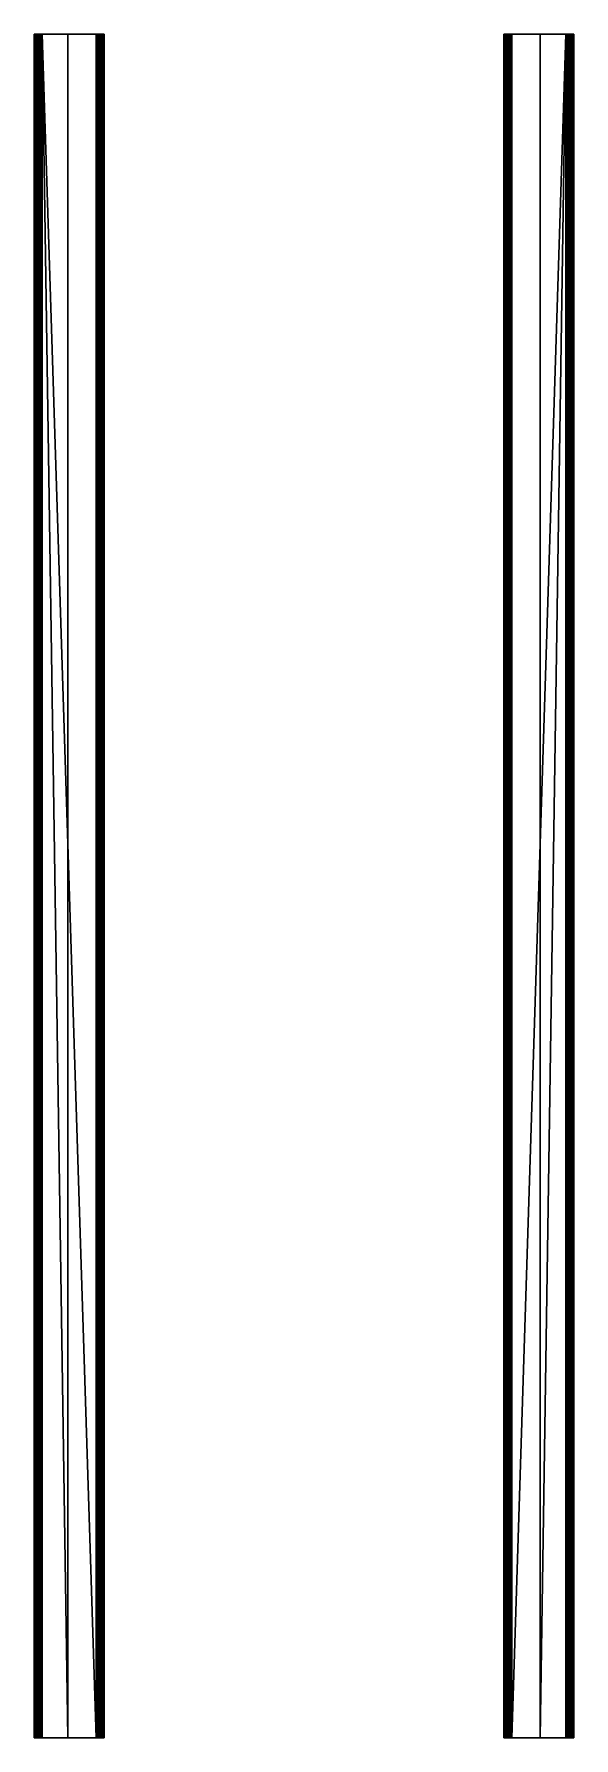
# Model space of a CAD drawing. Extents: x 0 to 139, y 0 to 438.
import ezdxf

# ---------------------------------------------------------------- set-up
doc = ezdxf.new("R2010")
doc.units = 0
doc.layers.add('ACESSORIOS', color=252, linetype='CONTINUOUS')

msp = doc.modelspace()

# ---------------------------------------------------------------- linework, layer by layer
at = {"layer": 'ACESSORIOS'}
for points in [[(0, 438, 14.44), (1.49, 438, 14.44), (0, 438, 2.08), (0, 438, 14.44)], [(0, 438, 2.08), (1.49, 438, 14.44), (1.49, 438, 2.08), (0, 438, 2.08)], [(0, 438, 14.44), (0, 438, 2.08), (0, 0, 2.08), (0, 438, 14.44)], [(0, 438, 14.44), (0, 0, 2.08), (0, 0, 14.44), (0, 438, 14.44)], [(0.07, 438, 14.97), (1.49, 438, 14.44), (0, 438, 14.44), (0.07, 438, 14.97)], [(0, 438, 2.08), (1.49, 438, 2.08), (1.51, 438, 1.93), (0, 438, 2.08)], [(0, 438, 2.08), (1.51, 438, 1.93), (0.07, 438, 1.55), (0, 438, 2.08)], [(0.07, 0, 14.97), (0.07, 438, 14.97), (0, 0, 14.44), (0.07, 0, 14.97)], [(0, 0, 14.44), (0.07, 438, 14.97), (0, 438, 14.44), (0, 0, 14.44)], [(0, 0, 2.08), (0, 438, 2.08), (0.07, 0, 1.55), (0, 0, 2.08)], [(0.07, 0, 1.55), (0, 438, 2.08), (0.07, 438, 1.55), (0.07, 0, 1.55)], [(0.28, 438, 15.48), (1.51, 438, 14.59), (0.07, 438, 14.97), (0.28, 438, 15.48)], [(0.07, 438, 14.97), (1.51, 438, 14.59), (1.49, 438, 14.44), (0.07, 438, 14.97)], [(0.07, 438, 1.55), (1.51, 438, 1.93), (1.57, 438, 1.78), (0.07, 438, 1.55)], [(0.07, 438, 1.55), (1.57, 438, 1.78), (0.28, 438, 1.04), (0.07, 438, 1.55)], [(0.28, 0, 15.48), (0.28, 438, 15.48), (0.07, 0, 14.97), (0.28, 0, 15.48)], [(0.07, 0, 14.97), (0.28, 438, 15.48), (0.07, 438, 14.97), (0.07, 0, 14.97)], [(0.07, 0, 1.55), (0.07, 438, 1.55), (0.28, 0, 1.04), (0.07, 0, 1.55)], [(0.28, 0, 1.04), (0.07, 438, 1.55), (0.28, 438, 1.04), (0.28, 0, 1.04)], [(0.61, 438, 15.91), (1.57, 438, 14.73), (0.28, 438, 15.48), (0.61, 438, 15.91)], [(0.28, 438, 15.48), (1.57, 438, 14.73), (1.51, 438, 14.59), (0.28, 438, 15.48)], [(0.28, 438, 1.04), (1.57, 438, 1.78), (1.66, 438, 1.66), (0.28, 438, 1.04)], [(0.28, 438, 1.04), (1.66, 438, 1.66), (0.61, 438, 0.61), (0.28, 438, 1.04)], [(0.61, 0, 15.91), (0.61, 438, 15.91), (0.28, 0, 15.48), (0.61, 0, 15.91)], [(0.28, 0, 15.48), (0.61, 438, 15.91), (0.28, 438, 15.48), (0.28, 0, 15.48)], [(0.28, 0, 1.04), (0.28, 438, 1.04), (0.61, 0, 0.61), (0.28, 0, 1.04)], [(0.61, 0, 0.61), (0.28, 438, 1.04), (0.61, 438, 0.61), (0.61, 0, 0.61)], [(1.04, 438, 16.24), (1.66, 438, 14.86), (0.61, 438, 15.91), (1.04, 438, 16.24)], [(0.61, 438, 15.91), (1.66, 438, 14.86), (1.57, 438, 14.73), (0.61, 438, 15.91)], [(0.61, 438, 0.61), (1.66, 438, 1.66), (1.78, 438, 1.57), (0.61, 438, 0.61)], [(0.61, 438, 0.61), (1.78, 438, 1.57), (1.04, 438, 0.28), (0.61, 438, 0.61)], [(1.04, 0, 16.24), (1.04, 438, 16.24), (0.61, 0, 15.91), (1.04, 0, 16.24)], [(0.61, 0, 15.91), (1.04, 438, 16.24), (0.61, 438, 15.91), (0.61, 0, 15.91)], [(0.61, 0, 0.61), (0.61, 438, 0.61), (1.04, 0, 0.28), (0.61, 0, 0.61)], [(1.04, 0, 0.28), (0.61, 438, 0.61), (1.04, 438, 0.28), (1.04, 0, 0.28)], [(1.55, 438, 16.45), (1.78, 438, 14.95), (1.04, 438, 16.24), (1.55, 438, 16.45)], [(1.04, 438, 16.24), (1.78, 438, 14.95), (1.66, 438, 14.86), (1.04, 438, 16.24)], [(1.04, 438, 0.28), (1.78, 438, 1.57), (1.93, 438, 1.51), (1.04, 438, 0.28)], [(1.04, 438, 0.28), (1.93, 438, 1.51), (1.55, 438, 0.07), (1.04, 438, 0.28)], [(1.55, 0, 16.45), (1.55, 438, 16.45), (1.04, 0, 16.24), (1.55, 0, 16.45)], [(1.04, 0, 16.24), (1.55, 438, 16.45), (1.04, 438, 16.24), (1.04, 0, 16.24)], [(1.04, 0, 0.28), (1.04, 438, 0.28), (1.55, 0, 0.07), (1.04, 0, 0.28)], [(1.55, 0, 0.07), (1.04, 438, 0.28), (1.55, 438, 0.07), (1.55, 0, 0.07)], [(1.49, 438, 2.08), (1.49, 438, 14.44), (1.49, 0, 2.08), (1.49, 438, 2.08)], [(1.49, 0, 2.08), (1.49, 438, 14.44), (1.49, 0, 14.44), (1.49, 0, 2.08)], [(1.51, 438, 14.59), (1.51, 0, 14.59), (1.49, 438, 14.44), (1.51, 438, 14.59)], [(1.49, 438, 14.44), (1.51, 0, 14.59), (1.49, 0, 14.44), (1.49, 438, 14.44)], [(1.51, 0, 1.93), (1.51, 438, 1.93), (1.49, 438, 2.08), (1.51, 0, 1.93)], [(1.51, 0, 1.93), (1.49, 438, 2.08), (1.49, 0, 2.08), (1.51, 0, 1.93)], [(1.57, 438, 14.73), (1.57, 0, 14.73), (1.51, 438, 14.59), (1.57, 438, 14.73)], [(1.51, 438, 14.59), (1.57, 0, 14.73), (1.51, 0, 14.59), (1.51, 438, 14.59)], [(1.57, 0, 1.78), (1.57, 438, 1.78), (1.51, 438, 1.93), (1.57, 0, 1.78)], [(1.57, 0, 1.78), (1.51, 438, 1.93), (1.51, 0, 1.93), (1.57, 0, 1.78)], [(2.08, 438, 16.52), (1.93, 438, 15.01), (1.55, 438, 16.45), (2.08, 438, 16.52)], [(1.55, 438, 16.45), (1.93, 438, 15.01), (1.78, 438, 14.95), (1.55, 438, 16.45)], [(1.55, 438, 0.07), (1.93, 438, 1.51), (2.08, 438, 1.49), (1.55, 438, 0.07)], [(1.55, 438, 0.07), (2.08, 438, 1.49), (2.08, 438), (1.55, 438, 0.07)], [(2.08, 0, 16.52), (2.08, 438, 16.52), (1.55, 0, 16.45), (2.08, 0, 16.52)], [(1.55, 0, 16.45), (2.08, 438, 16.52), (1.55, 438, 16.45), (1.55, 0, 16.45)], [(1.55, 0, 0.07), (1.55, 438, 0.07), (2.08, 0), (1.55, 0, 0.07)], [(2.08, 0), (1.55, 438, 0.07), (2.08, 438), (2.08, 0)], [(1.66, 438, 14.86), (1.66, 0, 14.86), (1.57, 438, 14.73), (1.66, 438, 14.86)], [(1.57, 438, 14.73), (1.66, 0, 14.86), (1.57, 0, 14.73), (1.57, 438, 14.73)], [(1.66, 0, 1.66), (1.66, 438, 1.66), (1.57, 438, 1.78), (1.66, 0, 1.66)], [(1.66, 0, 1.66), (1.57, 438, 1.78), (1.57, 0, 1.78), (1.66, 0, 1.66)], [(1.78, 438, 14.95), (1.78, 0, 14.95), (1.66, 438, 14.86), (1.78, 438, 14.95)], [(1.66, 438, 14.86), (1.78, 0, 14.95), (1.66, 0, 14.86), (1.66, 438, 14.86)], [(1.78, 0, 1.57), (1.78, 438, 1.57), (1.66, 438, 1.66), (1.78, 0, 1.57)], [(1.78, 0, 1.57), (1.66, 438, 1.66), (1.66, 0, 1.66), (1.78, 0, 1.57)], [(1.93, 438, 15.01), (1.93, 0, 15.01), (1.78, 438, 14.95), (1.93, 438, 15.01)], [(1.78, 438, 14.95), (1.93, 0, 15.01), (1.78, 0, 14.95), (1.78, 438, 14.95)], [(1.93, 0, 1.51), (1.93, 438, 1.51), (1.78, 438, 1.57), (1.93, 0, 1.51)], [(1.93, 0, 1.51), (1.78, 438, 1.57), (1.78, 0, 1.57), (1.93, 0, 1.51)], [(2.08, 438, 16.52), (2.08, 438, 15.04), (1.93, 438, 15.01), (2.08, 438, 16.52)], [(2.08, 438, 15.04), (2.08, 0, 15.04), (1.93, 438, 15.01), (2.08, 438, 15.04)], [(1.93, 438, 15.01), (2.08, 0, 15.04), (1.93, 0, 15.01), (1.93, 438, 15.01)], [(2.08, 0, 1.49), (2.08, 438, 1.49), (1.93, 438, 1.51), (2.08, 0, 1.49)], [(2.08, 0, 1.49), (1.93, 438, 1.51), (1.93, 0, 1.51), (2.08, 0, 1.49)], [(15.96, 438, 15.04), (2.08, 438, 15.04), (15.96, 438, 16.52), (15.96, 438, 15.04)], [(15.96, 438, 16.52), (2.08, 438, 15.04), (2.08, 438, 16.52), (15.96, 438, 16.52)], [(8.7, 438, 1.49), (8.7, 438), (2.08, 438, 1.49), (8.7, 438, 1.49)], [(2.08, 438, 1.49), (8.7, 438), (2.08, 438), (2.08, 438, 1.49)], [(8.7, 0, 1.49), (8.7, 438, 1.49), (2.08, 438, 1.49), (8.7, 0, 1.49)], [(8.7, 0, 1.49), (2.08, 438, 1.49), (2.08, 0, 1.49), (8.7, 0, 1.49)], [(8.7, 438), (8.7, 0), (2.08, 438), (8.7, 438)], [(2.08, 438), (8.7, 0), (2.08, 0), (2.08, 438)], [(2.08, 0, 16.52), (15.96, 0, 16.52), (2.08, 438, 16.52), (2.08, 0, 16.52)], [(2.08, 438, 16.52), (15.96, 0, 16.52), (15.96, 438, 16.52), (2.08, 438, 16.52)], [(15.96, 0, 15.04), (2.08, 0, 15.04), (2.08, 438, 15.04), (15.96, 0, 15.04)], [(15.96, 0, 15.04), (2.08, 438, 15.04), (15.96, 438, 15.04), (15.96, 0, 15.04)], [(8.7, 0, 1.49), (8.7, 0), (8.7, 438, 1.49), (8.7, 0, 1.49)], [(8.7, 438, 1.49), (8.7, 0), (8.7, 438), (8.7, 438, 1.49)], [(16.5, 438, 16.45), (16.12, 438, 15.01), (15.96, 438, 15.04), (16.5, 438, 16.45)], [(16.5, 438, 16.45), (15.96, 438, 15.04), (15.96, 438, 16.52), (16.5, 438, 16.45)], [(15.96, 0, 15.04), (15.96, 438, 15.04), (16.12, 438, 15.01), (15.96, 0, 15.04)], [(15.96, 0, 15.04), (16.12, 438, 15.01), (16.12, 0, 15.01), (15.96, 0, 15.04)], [(15.96, 438, 16.52), (15.96, 0, 16.52), (16.5, 0, 16.45), (15.96, 438, 16.52)], [(15.96, 438, 16.52), (16.5, 0, 16.45), (16.5, 438, 16.45), (15.96, 438, 16.52)], [(17.01, 438, 16.24), (16.27, 438, 14.95), (16.12, 438, 15.01), (17.01, 438, 16.24)], [(17.01, 438, 16.24), (16.12, 438, 15.01), (16.5, 438, 16.45), (17.01, 438, 16.24)], [(16.12, 0, 15.01), (16.12, 438, 15.01), (16.27, 438, 14.95), (16.12, 0, 15.01)], [(16.12, 0, 15.01), (16.27, 438, 14.95), (16.27, 0, 14.95), (16.12, 0, 15.01)], [(17.44, 438, 15.91), (16.39, 438, 14.86), (16.27, 438, 14.95), (17.44, 438, 15.91)], [(17.44, 438, 15.91), (16.27, 438, 14.95), (17.01, 438, 16.24), (17.44, 438, 15.91)], [(16.27, 0, 14.95), (16.27, 438, 14.95), (16.39, 438, 14.86), (16.27, 0, 14.95)], [(16.27, 0, 14.95), (16.39, 438, 14.86), (16.39, 0, 14.86), (16.27, 0, 14.95)], [(17.77, 438, 15.48), (16.48, 438, 14.73), (16.39, 438, 14.86), (17.77, 438, 15.48)], [(17.77, 438, 15.48), (16.39, 438, 14.86), (17.44, 438, 15.91), (17.77, 438, 15.48)], [(16.39, 0, 14.86), (16.39, 438, 14.86), (16.48, 438, 14.73), (16.39, 0, 14.86)], [(16.39, 0, 14.86), (16.48, 438, 14.73), (16.48, 0, 14.73), (16.39, 0, 14.86)], [(17.98, 438, 14.97), (16.54, 438, 14.59), (16.48, 438, 14.73), (17.98, 438, 14.97)], [(17.98, 438, 14.97), (16.48, 438, 14.73), (17.77, 438, 15.48), (17.98, 438, 14.97)], [(16.48, 0, 14.73), (16.48, 438, 14.73), (16.54, 438, 14.59), (16.48, 0, 14.73)], [(16.48, 0, 14.73), (16.54, 438, 14.59), (16.54, 0, 14.59), (16.48, 0, 14.73)], [(16.5, 438, 16.45), (16.5, 0, 16.45), (17.01, 0, 16.24), (16.5, 438, 16.45)], [(16.5, 438, 16.45), (17.01, 0, 16.24), (17.01, 438, 16.24), (16.5, 438, 16.45)], [(18.05, 438, 14.44), (16.57, 438, 14.44), (16.54, 438, 14.59), (18.05, 438, 14.44)], [(18.05, 438, 14.44), (16.54, 438, 14.59), (17.98, 438, 14.97), (18.05, 438, 14.44)], [(16.54, 0, 14.59), (16.54, 438, 14.59), (16.57, 438, 14.44), (16.54, 0, 14.59)], [(16.54, 0, 14.59), (16.57, 438, 14.44), (16.57, 0, 14.44), (16.54, 0, 14.59)], [(18.05, 438, 0.22), (16.57, 438, 0.22), (18.05, 438, 14.44), (18.05, 438, 0.22)], [(18.05, 438, 14.44), (16.57, 438, 0.22), (16.57, 438, 14.44), (18.05, 438, 14.44)], [(16.57, 0, 0.22), (16.57, 438, 0.22), (18.05, 0, 0.22), (16.57, 0, 0.22)], [(18.05, 0, 0.22), (16.57, 438, 0.22), (18.05, 438, 0.22), (18.05, 0, 0.22)], [(16.57, 438, 14.44), (16.57, 438, 0.22), (16.57, 0, 0.22), (16.57, 438, 14.44)], [(16.57, 438, 14.44), (16.57, 0, 0.22), (16.57, 0, 14.44), (16.57, 438, 14.44)], [(17.01, 438, 16.24), (17.01, 0, 16.24), (17.44, 0, 15.91), (17.01, 438, 16.24)], [(17.01, 438, 16.24), (17.44, 0, 15.91), (17.44, 438, 15.91), (17.01, 438, 16.24)], [(17.44, 438, 15.91), (17.44, 0, 15.91), (17.77, 0, 15.48), (17.44, 438, 15.91)], [(17.44, 438, 15.91), (17.77, 0, 15.48), (17.77, 438, 15.48), (17.44, 438, 15.91)], [(17.77, 438, 15.48), (17.77, 0, 15.48), (17.98, 0, 14.97), (17.77, 438, 15.48)], [(17.77, 438, 15.48), (17.98, 0, 14.97), (17.98, 438, 14.97), (17.77, 438, 15.48)], [(17.98, 438, 14.97), (17.98, 0, 14.97), (18.05, 0, 14.44), (17.98, 438, 14.97)], [(17.98, 438, 14.97), (18.05, 0, 14.44), (18.05, 438, 14.44), (17.98, 438, 14.97)], [(18.05, 438, 0.22), (18.05, 438, 14.44), (18.05, 0, 0.22), (18.05, 438, 0.22)], [(18.05, 0, 0.22), (18.05, 438, 14.44), (18.05, 0, 14.44), (18.05, 0, 0.22)], [(122.32, 438, 0.22), (120.83, 438, 0.22), (120.83, 438, 14.44), (122.32, 438, 0.22)], [(122.32, 438, 0.22), (120.83, 438, 14.44), (122.32, 438, 14.44), (122.32, 438, 0.22)], [(122.32, 438, 0.22), (122.32, 0, 0.22), (120.83, 0, 0.22), (122.32, 438, 0.22)], [(122.32, 438, 0.22), (120.83, 0, 0.22), (120.83, 438, 0.22), (122.32, 438, 0.22)], [(120.83, 438, 14.44), (120.83, 438, 0.22), (120.83, 0, 0.22), (120.83, 438, 14.44)], [(120.83, 438, 14.44), (120.83, 0, 0.22), (120.83, 0, 14.44), (120.83, 438, 14.44)], [(122.32, 438, 14.44), (120.83, 438, 14.44), (122.34, 438, 14.59), (122.32, 438, 14.44)], [(122.34, 438, 14.59), (120.83, 438, 14.44), (120.9, 438, 14.97), (122.34, 438, 14.59)], [(120.9, 0, 14.97), (120.9, 438, 14.97), (120.83, 0, 14.44), (120.9, 0, 14.97)], [(120.83, 0, 14.44), (120.9, 438, 14.97), (120.83, 438, 14.44), (120.83, 0, 14.44)], [(122.34, 438, 14.59), (120.9, 438, 14.97), (122.4, 438, 14.73), (122.34, 438, 14.59)], [(122.4, 438, 14.73), (120.9, 438, 14.97), (121.11, 438, 15.48), (122.4, 438, 14.73)], [(121.11, 0, 15.48), (121.11, 438, 15.48), (120.9, 0, 14.97), (121.11, 0, 15.48)], [(120.9, 0, 14.97), (121.11, 438, 15.48), (120.9, 438, 14.97), (120.9, 0, 14.97)], [(122.4, 438, 14.73), (121.11, 438, 15.48), (122.49, 438, 14.86), (122.4, 438, 14.73)], [(122.49, 438, 14.86), (121.11, 438, 15.48), (121.44, 438, 15.91), (122.49, 438, 14.86)], [(121.44, 0, 15.91), (121.44, 438, 15.91), (121.11, 0, 15.48), (121.44, 0, 15.91)], [(121.11, 0, 15.48), (121.44, 438, 15.91), (121.11, 438, 15.48), (121.11, 0, 15.48)], [(122.49, 438, 14.86), (121.44, 438, 15.91), (122.62, 438, 14.95), (122.49, 438, 14.86)], [(122.62, 438, 14.95), (121.44, 438, 15.91), (121.87, 438, 16.24), (122.62, 438, 14.95)], [(121.87, 0, 16.24), (121.87, 438, 16.24), (121.44, 0, 15.91), (121.87, 0, 16.24)], [(121.44, 0, 15.91), (121.87, 438, 16.24), (121.44, 438, 15.91), (121.44, 0, 15.91)], [(122.62, 438, 14.95), (121.87, 438, 16.24), (122.76, 438, 15.01), (122.62, 438, 14.95)], [(122.76, 438, 15.01), (121.87, 438, 16.24), (122.38, 438, 16.45), (122.76, 438, 15.01)], [(122.38, 0, 16.45), (122.38, 438, 16.45), (121.87, 0, 16.24), (122.38, 0, 16.45)], [(121.87, 0, 16.24), (122.38, 438, 16.45), (121.87, 438, 16.24), (121.87, 0, 16.24)], [(122.32, 438, 0.22), (122.32, 438, 14.44), (122.32, 0, 0.22), (122.32, 438, 0.22)], [(122.32, 0, 0.22), (122.32, 438, 14.44), (122.32, 0, 14.44), (122.32, 0, 0.22)], [(122.34, 438, 14.59), (122.34, 0, 14.59), (122.32, 438, 14.44), (122.34, 438, 14.59)], [(122.32, 438, 14.44), (122.34, 0, 14.59), (122.32, 0, 14.44), (122.32, 438, 14.44)], [(122.4, 438, 14.73), (122.4, 0, 14.73), (122.34, 438, 14.59), (122.4, 438, 14.73)], [(122.34, 438, 14.59), (122.4, 0, 14.73), (122.34, 0, 14.59), (122.34, 438, 14.59)], [(122.76, 438, 15.01), (122.38, 438, 16.45), (122.92, 438, 15.04), (122.76, 438, 15.01)], [(122.92, 438, 15.04), (122.38, 438, 16.45), (122.92, 438, 16.52), (122.92, 438, 15.04)], [(122.92, 0, 16.52), (122.92, 438, 16.52), (122.38, 0, 16.45), (122.92, 0, 16.52)], [(122.38, 0, 16.45), (122.92, 438, 16.52), (122.38, 438, 16.45), (122.38, 0, 16.45)], [(122.49, 438, 14.86), (122.49, 0, 14.86), (122.4, 438, 14.73), (122.49, 438, 14.86)], [(122.4, 438, 14.73), (122.49, 0, 14.86), (122.4, 0, 14.73), (122.4, 438, 14.73)], [(122.62, 438, 14.95), (122.62, 0, 14.95), (122.49, 438, 14.86), (122.62, 438, 14.95)], [(122.49, 438, 14.86), (122.62, 0, 14.95), (122.49, 0, 14.86), (122.49, 438, 14.86)], [(122.76, 438, 15.01), (122.76, 0, 15.01), (122.62, 438, 14.95), (122.76, 438, 15.01)], [(122.62, 438, 14.95), (122.76, 0, 15.01), (122.62, 0, 14.95), (122.62, 438, 14.95)], [(122.92, 438, 15.04), (122.92, 0, 15.04), (122.76, 438, 15.01), (122.92, 438, 15.04)], [(122.76, 438, 15.01), (122.92, 0, 15.04), (122.76, 0, 15.01), (122.76, 438, 15.01)], [(136.8, 438, 15.04), (122.92, 438, 15.04), (122.92, 438, 16.52), (136.8, 438, 15.04)], [(136.8, 438, 15.04), (122.92, 438, 16.52), (136.8, 438, 16.52), (136.8, 438, 15.04)], [(122.92, 0, 16.52), (136.8, 0, 16.52), (136.8, 438, 16.52), (122.92, 0, 16.52)], [(122.92, 0, 16.52), (136.8, 438, 16.52), (122.92, 438, 16.52), (122.92, 0, 16.52)], [(136.8, 0, 15.04), (122.92, 0, 15.04), (136.8, 438, 15.04), (136.8, 0, 15.04)], [(136.8, 438, 15.04), (122.92, 0, 15.04), (122.92, 438, 15.04), (136.8, 438, 15.04)], [(130.18, 438), (130.18, 438, 1.49), (136.8, 438, 1.49), (130.18, 438)], [(130.18, 438), (136.8, 438, 1.49), (136.8, 438), (130.18, 438)], [(130.18, 438, 1.49), (130.18, 0, 1.49), (136.8, 438, 1.49), (130.18, 438, 1.49)], [(136.8, 438, 1.49), (130.18, 0, 1.49), (136.8, 0, 1.49), (136.8, 438, 1.49)], [(130.18, 0), (130.18, 438), (136.8, 438), (130.18, 0)], [(130.18, 0), (136.8, 438), (136.8, 0), (130.18, 0)], [(130.18, 0), (130.18, 0, 1.49), (130.18, 438, 1.49), (130.18, 0)], [(130.18, 0), (130.18, 438, 1.49), (130.18, 438), (130.18, 0)], [(136.8, 438, 15.04), (136.8, 438, 16.52), (136.95, 438, 15.01), (136.8, 438, 15.04)], [(136.95, 438, 15.01), (136.8, 438, 16.52), (137.34, 438, 16.45), (136.95, 438, 15.01)], [(136.95, 438, 1.51), (137.34, 438, 0.07), (136.8, 438, 1.49), (136.95, 438, 1.51)], [(136.8, 438, 1.49), (137.34, 438, 0.07), (136.8, 438), (136.8, 438, 1.49)], [(136.8, 0, 15.04), (136.8, 438, 15.04), (136.95, 438, 15.01), (136.8, 0, 15.04)], [(136.8, 0, 15.04), (136.95, 438, 15.01), (136.95, 0, 15.01), (136.8, 0, 15.04)], [(136.8, 438, 16.52), (136.8, 0, 16.52), (137.34, 0, 16.45), (136.8, 438, 16.52)], [(136.8, 438, 16.52), (137.34, 0, 16.45), (137.34, 438, 16.45), (136.8, 438, 16.52)], [(137.34, 438, 0.07), (137.34, 0, 0.07), (136.8, 0), (137.34, 438, 0.07)], [(137.34, 438, 0.07), (136.8, 0), (136.8, 438), (137.34, 438, 0.07)], [(136.8, 438, 1.49), (136.8, 0, 1.49), (136.95, 438, 1.51), (136.8, 438, 1.49)], [(136.95, 438, 1.51), (136.8, 0, 1.49), (136.95, 0, 1.51), (136.95, 438, 1.51)], [(136.95, 438, 15.01), (137.34, 438, 16.45), (137.1, 438, 14.95), (136.95, 438, 15.01)], [(137.1, 438, 1.57), (137.84, 438, 0.28), (136.95, 438, 1.51), (137.1, 438, 1.57)], [(136.95, 438, 1.51), (137.84, 438, 0.28), (137.34, 438, 0.07), (136.95, 438, 1.51)], [(136.95, 0, 15.01), (136.95, 438, 15.01), (137.1, 438, 14.95), (136.95, 0, 15.01)], [(136.95, 0, 15.01), (137.1, 438, 14.95), (137.1, 0, 14.95), (136.95, 0, 15.01)], [(136.95, 438, 1.51), (136.95, 0, 1.51), (137.1, 438, 1.57), (136.95, 438, 1.51)], [(137.1, 438, 1.57), (136.95, 0, 1.51), (137.1, 0, 1.57), (137.1, 438, 1.57)], [(137.1, 438, 14.95), (137.34, 438, 16.45), (137.84, 438, 16.24), (137.1, 438, 14.95)], [(137.1, 438, 14.95), (137.84, 438, 16.24), (137.22, 438, 14.86), (137.1, 438, 14.95)], [(137.22, 438, 1.66), (138.27, 438, 0.61), (137.1, 438, 1.57), (137.22, 438, 1.66)], [(137.1, 438, 1.57), (138.27, 438, 0.61), (137.84, 438, 0.28), (137.1, 438, 1.57)], [(137.1, 0, 14.95), (137.1, 438, 14.95), (137.22, 438, 14.86), (137.1, 0, 14.95)], [(137.1, 0, 14.95), (137.22, 438, 14.86), (137.22, 0, 14.86), (137.1, 0, 14.95)], [(137.1, 438, 1.57), (137.1, 0, 1.57), (137.22, 438, 1.66), (137.1, 438, 1.57)], [(137.22, 438, 1.66), (137.1, 0, 1.57), (137.22, 0, 1.66), (137.22, 438, 1.66)], [(137.22, 438, 14.86), (137.84, 438, 16.24), (138.27, 438, 15.91), (137.22, 438, 14.86)], [(137.22, 438, 14.86), (138.27, 438, 15.91), (137.32, 438, 14.73), (137.22, 438, 14.86)], [(137.32, 438, 1.78), (138.6, 438, 1.04), (137.22, 438, 1.66), (137.32, 438, 1.78)], [(137.22, 438, 1.66), (138.6, 438, 1.04), (138.27, 438, 0.61), (137.22, 438, 1.66)], [(137.22, 0, 14.86), (137.22, 438, 14.86), (137.32, 438, 14.73), (137.22, 0, 14.86)], [(137.22, 0, 14.86), (137.32, 438, 14.73), (137.32, 0, 14.73), (137.22, 0, 14.86)], [(137.22, 438, 1.66), (137.22, 0, 1.66), (137.32, 438, 1.78), (137.22, 438, 1.66)], [(137.32, 438, 1.78), (137.22, 0, 1.66), (137.32, 0, 1.78), (137.32, 438, 1.78)], [(137.32, 438, 14.73), (138.27, 438, 15.91), (138.6, 438, 15.48), (137.32, 438, 14.73)], [(137.32, 438, 14.73), (138.6, 438, 15.48), (137.38, 438, 14.59), (137.32, 438, 14.73)], [(137.38, 438, 1.93), (138.81, 438, 1.55), (137.32, 438, 1.78), (137.38, 438, 1.93)], [(137.32, 438, 1.78), (138.81, 438, 1.55), (138.6, 438, 1.04), (137.32, 438, 1.78)], [(137.32, 0, 14.73), (137.32, 438, 14.73), (137.38, 438, 14.59), (137.32, 0, 14.73)], [(137.32, 0, 14.73), (137.38, 438, 14.59), (137.38, 0, 14.59), (137.32, 0, 14.73)], [(137.32, 438, 1.78), (137.32, 0, 1.78), (137.38, 438, 1.93), (137.32, 438, 1.78)], [(137.38, 438, 1.93), (137.32, 0, 1.78), (137.38, 0, 1.93), (137.38, 438, 1.93)], [(137.34, 438, 16.45), (137.34, 0, 16.45), (137.84, 0, 16.24), (137.34, 438, 16.45)], [(137.34, 438, 16.45), (137.84, 0, 16.24), (137.84, 438, 16.24), (137.34, 438, 16.45)], [(137.84, 438, 0.28), (137.84, 0, 0.28), (137.34, 0, 0.07), (137.84, 438, 0.28)], [(137.84, 438, 0.28), (137.34, 0, 0.07), (137.34, 438, 0.07), (137.84, 438, 0.28)], [(137.38, 438, 14.59), (138.6, 438, 15.48), (138.81, 438, 14.97), (137.38, 438, 14.59)], [(137.38, 438, 14.59), (138.81, 438, 14.97), (137.4, 438, 14.44), (137.38, 438, 14.59)], [(137.4, 438, 2.08), (138.88, 438, 2.08), (137.38, 438, 1.93), (137.4, 438, 2.08)], [(137.38, 438, 1.93), (138.88, 438, 2.08), (138.81, 438, 1.55), (137.38, 438, 1.93)], [(137.38, 0, 14.59), (137.38, 438, 14.59), (137.4, 438, 14.44), (137.38, 0, 14.59)], [(137.38, 0, 14.59), (137.4, 438, 14.44), (137.4, 0, 14.44), (137.38, 0, 14.59)], [(137.38, 438, 1.93), (137.38, 0, 1.93), (137.4, 438, 2.08), (137.38, 438, 1.93)], [(137.4, 438, 2.08), (137.38, 0, 1.93), (137.4, 0, 2.08), (137.4, 438, 2.08)], [(137.4, 438, 14.44), (138.88, 438, 14.44), (138.88, 438, 2.08), (137.4, 438, 14.44)], [(137.4, 438, 14.44), (138.88, 438, 2.08), (137.4, 438, 2.08), (137.4, 438, 14.44)], [(137.4, 438, 14.44), (137.4, 438, 2.08), (137.4, 0, 2.08), (137.4, 438, 14.44)], [(137.4, 438, 14.44), (137.4, 0, 2.08), (137.4, 0, 14.44), (137.4, 438, 14.44)], [(137.4, 438, 14.44), (138.81, 438, 14.97), (138.88, 438, 14.44), (137.4, 438, 14.44)], [(137.84, 438, 16.24), (137.84, 0, 16.24), (138.27, 0, 15.91), (137.84, 438, 16.24)], [(137.84, 438, 16.24), (138.27, 0, 15.91), (138.27, 438, 15.91), (137.84, 438, 16.24)], [(138.27, 438, 0.61), (138.27, 0, 0.61), (137.84, 0, 0.28), (138.27, 438, 0.61)], [(138.27, 438, 0.61), (137.84, 0, 0.28), (137.84, 438, 0.28), (138.27, 438, 0.61)], [(138.27, 438, 15.91), (138.27, 0, 15.91), (138.6, 0, 15.48), (138.27, 438, 15.91)], [(138.27, 438, 15.91), (138.6, 0, 15.48), (138.6, 438, 15.48), (138.27, 438, 15.91)], [(138.6, 438, 1.04), (138.6, 0, 1.04), (138.27, 0, 0.61), (138.6, 438, 1.04)], [(138.6, 438, 1.04), (138.27, 0, 0.61), (138.27, 438, 0.61), (138.6, 438, 1.04)], [(138.6, 438, 15.48), (138.6, 0, 15.48), (138.81, 0, 14.97), (138.6, 438, 15.48)], [(138.6, 438, 15.48), (138.81, 0, 14.97), (138.81, 438, 14.97), (138.6, 438, 15.48)], [(138.81, 438, 1.55), (138.81, 0, 1.55), (138.6, 0, 1.04), (138.81, 438, 1.55)], [(138.81, 438, 1.55), (138.6, 0, 1.04), (138.6, 438, 1.04), (138.81, 438, 1.55)], [(138.81, 438, 14.97), (138.81, 0, 14.97), (138.88, 0, 14.44), (138.81, 438, 14.97)], [(138.81, 438, 14.97), (138.88, 0, 14.44), (138.88, 438, 14.44), (138.81, 438, 14.97)], [(138.88, 438, 2.08), (138.88, 0, 2.08), (138.81, 0, 1.55), (138.88, 438, 2.08)], [(138.88, 438, 2.08), (138.81, 0, 1.55), (138.81, 438, 1.55), (138.88, 438, 2.08)], [(138.88, 438, 2.08), (138.88, 438, 14.44), (138.88, 0, 2.08), (138.88, 438, 2.08)], [(138.88, 0, 2.08), (138.88, 438, 14.44), (138.88, 0, 14.44), (138.88, 0, 2.08)], [(1.49, 0, 14.44), (0, 0, 14.44), (0, 0, 2.08), (1.49, 0, 14.44)], [(1.49, 0, 14.44), (0, 0, 2.08), (1.49, 0, 2.08), (1.49, 0, 14.44)], [(1.49, 0, 14.44), (0.07, 0, 14.97), (0, 0, 14.44), (1.49, 0, 14.44)], [(1.49, 0, 2.08), (0, 0, 2.08), (1.51, 0, 1.93), (1.49, 0, 2.08)], [(1.51, 0, 1.93), (0, 0, 2.08), (0.07, 0, 1.55), (1.51, 0, 1.93)], [(1.51, 0, 14.59), (0.28, 0, 15.48), (0.07, 0, 14.97), (1.51, 0, 14.59)], [(1.51, 0, 14.59), (0.07, 0, 14.97), (1.49, 0, 14.44), (1.51, 0, 14.59)], [(1.51, 0, 1.93), (0.07, 0, 1.55), (1.57, 0, 1.78), (1.51, 0, 1.93)], [(1.57, 0, 1.78), (0.07, 0, 1.55), (0.28, 0, 1.04), (1.57, 0, 1.78)], [(1.57, 0, 14.73), (0.61, 0, 15.91), (0.28, 0, 15.48), (1.57, 0, 14.73)], [(1.57, 0, 14.73), (0.28, 0, 15.48), (1.51, 0, 14.59), (1.57, 0, 14.73)], [(1.57, 0, 1.78), (0.28, 0, 1.04), (1.66, 0, 1.66), (1.57, 0, 1.78)], [(1.66, 0, 1.66), (0.28, 0, 1.04), (0.61, 0, 0.61), (1.66, 0, 1.66)], [(1.66, 0, 14.86), (1.04, 0, 16.24), (0.61, 0, 15.91), (1.66, 0, 14.86)], [(1.66, 0, 14.86), (0.61, 0, 15.91), (1.57, 0, 14.73), (1.66, 0, 14.86)], [(1.66, 0, 1.66), (0.61, 0, 0.61), (1.78, 0, 1.57), (1.66, 0, 1.66)], [(1.78, 0, 1.57), (0.61, 0, 0.61), (1.04, 0, 0.28), (1.78, 0, 1.57)], [(1.78, 0, 14.95), (1.55, 0, 16.45), (1.04, 0, 16.24), (1.78, 0, 14.95)], [(1.78, 0, 14.95), (1.04, 0, 16.24), (1.66, 0, 14.86), (1.78, 0, 14.95)], [(1.78, 0, 1.57), (1.04, 0, 0.28), (1.93, 0, 1.51), (1.78, 0, 1.57)], [(1.93, 0, 1.51), (1.04, 0, 0.28), (1.55, 0, 0.07), (1.93, 0, 1.51)], [(1.93, 0, 15.01), (2.08, 0, 16.52), (1.55, 0, 16.45), (1.93, 0, 15.01)], [(1.93, 0, 15.01), (1.55, 0, 16.45), (1.78, 0, 14.95), (1.93, 0, 15.01)], [(1.93, 0, 1.51), (1.55, 0, 0.07), (2.08, 0, 1.49), (1.93, 0, 1.51)], [(2.08, 0, 1.49), (1.55, 0, 0.07), (2.08, 0), (2.08, 0, 1.49)], [(2.08, 0, 15.04), (2.08, 0, 16.52), (1.93, 0, 15.01), (2.08, 0, 15.04)], [(2.08, 0, 15.04), (15.96, 0, 15.04), (15.96, 0, 16.52), (2.08, 0, 15.04)], [(2.08, 0, 15.04), (15.96, 0, 16.52), (2.08, 0, 16.52), (2.08, 0, 15.04)], [(8.7, 0), (8.7, 0, 1.49), (2.08, 0, 1.49), (8.7, 0)], [(8.7, 0), (2.08, 0, 1.49), (2.08, 0), (8.7, 0)], [(16.12, 0, 15.01), (16.5, 0, 16.45), (15.96, 0, 15.04), (16.12, 0, 15.01)], [(15.96, 0, 15.04), (16.5, 0, 16.45), (15.96, 0, 16.52), (15.96, 0, 15.04)], [(16.27, 0, 14.95), (17.01, 0, 16.24), (16.12, 0, 15.01), (16.27, 0, 14.95)], [(16.12, 0, 15.01), (17.01, 0, 16.24), (16.5, 0, 16.45), (16.12, 0, 15.01)], [(16.39, 0, 14.86), (17.44, 0, 15.91), (16.27, 0, 14.95), (16.39, 0, 14.86)], [(16.27, 0, 14.95), (17.44, 0, 15.91), (17.01, 0, 16.24), (16.27, 0, 14.95)], [(16.48, 0, 14.73), (17.77, 0, 15.48), (16.39, 0, 14.86), (16.48, 0, 14.73)], [(16.39, 0, 14.86), (17.77, 0, 15.48), (17.44, 0, 15.91), (16.39, 0, 14.86)], [(16.54, 0, 14.59), (17.98, 0, 14.97), (16.48, 0, 14.73), (16.54, 0, 14.59)], [(16.48, 0, 14.73), (17.98, 0, 14.97), (17.77, 0, 15.48), (16.48, 0, 14.73)], [(16.57, 0, 14.44), (18.05, 0, 14.44), (16.54, 0, 14.59), (16.57, 0, 14.44)], [(16.54, 0, 14.59), (18.05, 0, 14.44), (17.98, 0, 14.97), (16.54, 0, 14.59)], [(16.57, 0, 0.22), (18.05, 0, 0.22), (18.05, 0, 14.44), (16.57, 0, 0.22)], [(16.57, 0, 0.22), (18.05, 0, 14.44), (16.57, 0, 14.44), (16.57, 0, 0.22)], [(120.83, 0, 0.22), (122.32, 0, 0.22), (120.83, 0, 14.44), (120.83, 0, 0.22)], [(120.83, 0, 14.44), (122.32, 0, 0.22), (122.32, 0, 14.44), (120.83, 0, 14.44)], [(120.83, 0, 14.44), (122.32, 0, 14.44), (122.34, 0, 14.59), (120.83, 0, 14.44)], [(120.83, 0, 14.44), (122.34, 0, 14.59), (120.9, 0, 14.97), (120.83, 0, 14.44)], [(120.9, 0, 14.97), (122.34, 0, 14.59), (122.4, 0, 14.73), (120.9, 0, 14.97)], [(120.9, 0, 14.97), (122.4, 0, 14.73), (121.11, 0, 15.48), (120.9, 0, 14.97)], [(121.11, 0, 15.48), (122.4, 0, 14.73), (122.49, 0, 14.86), (121.11, 0, 15.48)], [(121.11, 0, 15.48), (122.49, 0, 14.86), (121.44, 0, 15.91), (121.11, 0, 15.48)], [(121.44, 0, 15.91), (122.49, 0, 14.86), (122.62, 0, 14.95), (121.44, 0, 15.91)], [(121.44, 0, 15.91), (122.62, 0, 14.95), (121.87, 0, 16.24), (121.44, 0, 15.91)], [(121.87, 0, 16.24), (122.62, 0, 14.95), (122.76, 0, 15.01), (121.87, 0, 16.24)], [(121.87, 0, 16.24), (122.76, 0, 15.01), (122.38, 0, 16.45), (121.87, 0, 16.24)], [(122.38, 0, 16.45), (122.76, 0, 15.01), (122.92, 0, 15.04), (122.38, 0, 16.45)], [(122.38, 0, 16.45), (122.92, 0, 15.04), (122.92, 0, 16.52), (122.38, 0, 16.45)], [(122.92, 0, 15.04), (136.8, 0, 15.04), (122.92, 0, 16.52), (122.92, 0, 15.04)], [(122.92, 0, 16.52), (136.8, 0, 15.04), (136.8, 0, 16.52), (122.92, 0, 16.52)], [(130.18, 0, 1.49), (130.18, 0), (136.8, 0, 1.49), (130.18, 0, 1.49)], [(136.8, 0, 1.49), (130.18, 0), (136.8, 0), (136.8, 0, 1.49)], [(136.8, 0, 16.52), (136.8, 0, 15.04), (136.95, 0, 15.01), (136.8, 0, 16.52)], [(136.8, 0, 16.52), (136.95, 0, 15.01), (137.34, 0, 16.45), (136.8, 0, 16.52)], [(137.34, 0, 0.07), (136.95, 0, 1.51), (136.8, 0, 1.49), (137.34, 0, 0.07)], [(137.34, 0, 0.07), (136.8, 0, 1.49), (136.8, 0), (137.34, 0, 0.07)], [(137.34, 0, 16.45), (136.95, 0, 15.01), (137.1, 0, 14.95), (137.34, 0, 16.45)], [(137.84, 0, 0.28), (137.1, 0, 1.57), (136.95, 0, 1.51), (137.84, 0, 0.28)], [(137.84, 0, 0.28), (136.95, 0, 1.51), (137.34, 0, 0.07), (137.84, 0, 0.28)], [(137.34, 0, 16.45), (137.1, 0, 14.95), (137.84, 0, 16.24), (137.34, 0, 16.45)], [(137.84, 0, 16.24), (137.1, 0, 14.95), (137.22, 0, 14.86), (137.84, 0, 16.24)], [(138.27, 0, 0.61), (137.22, 0, 1.66), (137.1, 0, 1.57), (138.27, 0, 0.61)], [(138.27, 0, 0.61), (137.1, 0, 1.57), (137.84, 0, 0.28), (138.27, 0, 0.61)], [(137.84, 0, 16.24), (137.22, 0, 14.86), (138.27, 0, 15.91), (137.84, 0, 16.24)], [(138.27, 0, 15.91), (137.22, 0, 14.86), (137.32, 0, 14.73), (138.27, 0, 15.91)], [(138.6, 0, 1.04), (137.32, 0, 1.78), (137.22, 0, 1.66), (138.6, 0, 1.04)], [(138.6, 0, 1.04), (137.22, 0, 1.66), (138.27, 0, 0.61), (138.6, 0, 1.04)], [(138.27, 0, 15.91), (137.32, 0, 14.73), (138.6, 0, 15.48), (138.27, 0, 15.91)], [(138.6, 0, 15.48), (137.32, 0, 14.73), (137.38, 0, 14.59), (138.6, 0, 15.48)], [(138.81, 0, 1.55), (137.38, 0, 1.93), (137.32, 0, 1.78), (138.81, 0, 1.55)], [(138.81, 0, 1.55), (137.32, 0, 1.78), (138.6, 0, 1.04), (138.81, 0, 1.55)], [(138.6, 0, 15.48), (137.38, 0, 14.59), (138.81, 0, 14.97), (138.6, 0, 15.48)], [(138.81, 0, 14.97), (137.38, 0, 14.59), (137.4, 0, 14.44), (138.81, 0, 14.97)], [(138.88, 0, 2.08), (137.4, 0, 2.08), (137.38, 0, 1.93), (138.88, 0, 2.08)], [(138.88, 0, 2.08), (137.38, 0, 1.93), (138.81, 0, 1.55), (138.88, 0, 2.08)], [(138.88, 0, 14.44), (137.4, 0, 14.44), (138.88, 0, 2.08), (138.88, 0, 14.44)], [(138.88, 0, 2.08), (137.4, 0, 14.44), (137.4, 0, 2.08), (138.88, 0, 2.08)], [(138.81, 0, 14.97), (137.4, 0, 14.44), (138.88, 0, 14.44), (138.81, 0, 14.97)]]:
    msp.add_3dface(points, dxfattribs=at)

doc.saveas('drawing.dxf')
